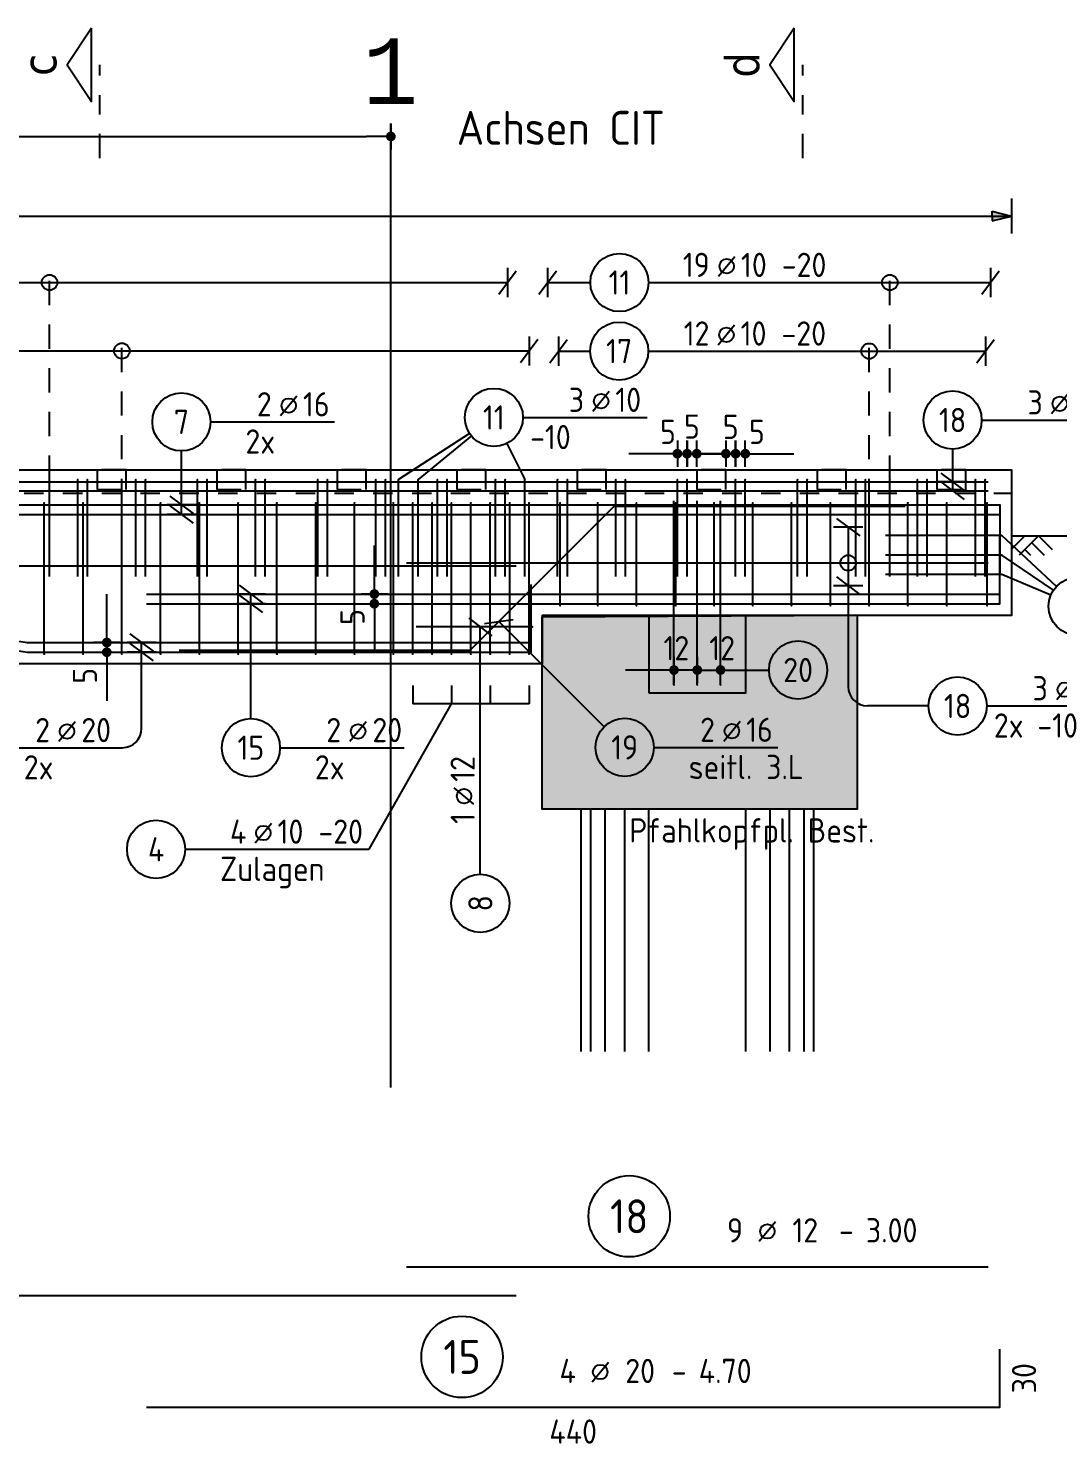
# Model space of a CAD drawing. Extents: x -17 to 300, y 24 to 138.
# Drawn here: x 253.47 to 258.77, y 37.21 to 44.51 of the extents above; entities that cross this region are included whole.
import ezdxf
from ezdxf.enums import TextEntityAlignment as Align

# ---------------------------------------------------------------- set-up
doc = ezdxf.new("R2010")
doc.units = 0
doc.header["$LTSCALE"] = 0.5
doc.header["$MEASUREMENT"] = 0
doc.header["$PDMODE"] = 2
for name, pattern in [('AUSGEZOGEN', [1000.01, 1000, 0.01]), ('DASHDOTSMALL', [1.05, 0.5, -0.25, 0.05, -0.25]), ('DOT', [0.175, 0.05, -0.125]), ('HIDDEN', [0.375, 0.25, -0.125]), ('STRICHPUNKT2', [0.55, 0.25, -0.125, 0.05, -0.125]), ('VERDECKT', [0.375, 0.25, -0.125])]:
    doc.linetypes.add(name, pattern=pattern)
doc.layers.get('Defpoints').update_dxf_attribs({"linetype": 'CONTINUOUS'})
for name, color, linetype in [('ACHSEN', 7, 'CONTINUOUS'), ('BET-SCHN', 6, 'CONTINUOUS'), ('BETON', 7, 'CONTINUOUS'), ('MASSE', 7, 'CONTINUOUS'), ('RND', 7, 'CONTINUOUS'), ('SCHNITTE', 7, 'CONTINUOUS'), ('SCHRAFF', 7, 'CONTINUOUS'), ('TEXT', 7, 'CONTINUOUS')]:
    doc.layers.add(name, color=color, linetype=linetype)
doc.styles.add('HELV', font='tahoma.ttf')
doc.styles.add('mono', font='monos.ttf')
doc.styles.add('TXT', font='isocp.shx')
doc.dimstyles.new('DOT_I', dxfattribs={"dimscale": 0.5, "dimtxt": 0.25, "dimasz": 0.25, "dimexe": 0.1, "dimexo": 0.3, "dimgap": 0.1, "dimtad": 1, "dimdec": 3, "dimzin": 3, "dimtxsty": 'TXT', "dimblk": 'DOT', "dimblk1": 'DOT', "dimblk2": 'DOT', "dimsah": 1, "dimcen": 0.1, "dimse1": 1, "dimse2": 1, "dimazin": 0, "dimtfac": 1, "dimtdec": 4, "dimtix": 1, "dimtmove": 2, "dimatfit": 3, "dimldrblk": 'DOT', "dimfxl": 0, "dimtvp": 1, "dimtolj": 1, "dimtzin": 0, "dimarcsym": 0})

# ---------------------------------------------------------------- blocks, each defined once
blk = doc.blocks.new('RND_AUSZ')
at = {"layer": 'RND', "color": 7, "linetype": 'Continuous'}
blk.add_line((1.341, 0.262), (1.509, 0.466), dxfattribs=at)
at = {"layer": 'RND', "color": 1, "linetype": 'Continuous'}
blk.add_circle((0, 0.52), 0.42, dxfattribs=at)
at = {"layer": 'RND', "color": 7, "linetype": 'Continuous'}
blk.add_circle((1.425, 0.364), 0.075, dxfattribs=at)
at = {"layer": 'RND', "color": 7, "linetype": 'Continuous', "style": 'TXT'}
blk.add_text('-', height=0.25, dxfattribs=at).set_placement((2.163, 0.25))
at = {"layer": 'RND', "color": 1, "linetype": 'Continuous', "style": 'TXT'}
blk.add_attdef('POS', text='', height=0.35, dxfattribs=at).set_placement((0, 0.52), align=Align.MIDDLE)
at = {"layer": 'RND', "color": 7, "linetype": 'Continuous', "style": 'TXT'}
for tag, p in [('WIEOFT', (-0.536, 0.25)), ('STK', (1.174, 0.25))]:
    blk.add_attdef(tag, text='', height=0.25, dxfattribs=at).set_placement(p, align=Align.RIGHT)
for tag, p in [('DS', (1.683, 0.25)), ('LANG', (2.441, 0.25)), ('TEXT', (3.669, 0.25))]:
    blk.add_attdef(tag, p, '', height=0.25, dxfattribs=at)
blk = doc.blocks.new('SCHN-2')
at = {"layer": 'SCHNITTE', "color": 6, "linetype": 'Continuous'}
blk.add_lwpolyline([(0.378, 0.088), (0, 0.34), (-0.378, 0.088)], close=True, dxfattribs=at)
at = {"layer": 'SCHNITTE', "color": 1, "linetype": 'DASHDOTSMALL', "style": 'HELV'}
blk.add_attdef('SCHN-2', text='', height=0.35, dxfattribs=at).set_placement((0, 0.45), align=Align.CENTER)
blk = doc.blocks.new('DOT')
at = {"layer": 'MASSE', "color": 7, "linetype": 'Continuous'}
for p, q in [((0, 0), (-1, 0)), ((0, 0.54), (0, -0.54))]:
    blk.add_line(p, q, dxfattribs=at)
at = {"layer": 'MASSE', "color": 7, "linetype": 'Continuous', "const_width": 0.2}
blk.add_lwpolyline([(-0.1, 0, 1), (0.1, 0, 1)], format="xyb", close=True, dxfattribs=at)
blk = doc.blocks.new('*D372')
at = {"layer": 'Defpoints', "color": 0, "linetype": 'AUSGEZOGEN', "transparency": 16777216}
for p in [(248.4607, 43.95), (255.3357, 43.95), (255.3357, 43.95)]:
    blk.add_point(p, dxfattribs=at)
at = {"layer": 'MASSE', "color": 0, "linetype": 'AUSGEZOGEN', "lineweight": -2, "transparency": 16777216}
blk.add_line((248.5857, 43.95), (255.2107, 43.95), dxfattribs=at)
at = {"layer": 'MASSE', "color": 0, "linetype": 'AUSGEZOGEN', "lineweight": -2, "transparency": 16777216, "xscale": 0.125, "yscale": 0.125, "zscale": 0.125, "rotation": 180}
blk.add_blockref('DOT', (248.4607, 43.95), dxfattribs=at)
at = {"layer": 'MASSE', "color": 0, "linetype": 'AUSGEZOGEN', "lineweight": -2, "transparency": 16777216, "xscale": 0.125, "yscale": 0.125, "zscale": 0.125}
blk.add_blockref('DOT', (255.3357, 43.95), dxfattribs=at)
at = {"layer": 'MASSE', "color": 0, "linetype": 'AUSGEZOGEN', "transparency": 16777216, "insert": (251.8982, 44.0719), "char_height": 0.125, "attachment_point": 5, "style": 'TXT'}
blk.add_mtext('\\A1;687,5', dxfattribs=at)
blk = doc.blocks.new('Pfeillinie')
at = {"layer": 'TEXT', "linetype": 'Continuous'}
blk.add_hatch(color=7, dxfattribs=at).paths.add_polyline_path([(0, 0), (-0.8, 0.2), (-0.8, 0), (-0.8, -0.2)])
at = {"layer": 'TEXT', "color": 7, "linetype": 'Continuous'}
for p, q in [((-0.8, 0), (-0.8, 0.2)), ((-0.8, 0.2), (0, 0)), ((-0.8, 0), (-0.8, -0.2)), ((-0.8, -0.2), (0, 0))]:
    blk.add_line(p, q, dxfattribs=at)
blk = doc.blocks.new('lei_gre')
at = {"layer": 'RND', "color": 7, "linetype": 'Continuous'}
for p, q in [((0, 0.15), (0, -0.15)), ((-0.09, -0.12), (0.09, 0.12))]:
    blk.add_line(p, q, dxfattribs=at)
blk = doc.blocks.new('RND_LEI')
at = {"layer": 'RND', "color": 7, "linetype": 'Continuous'}
blk.add_line((1.022, 0.066), (1.19, 0.27), dxfattribs=at)
for centre, radius in [((0, 0), 0.3), ((1.106, 0.168), 0.075)]:
    blk.add_circle(centre, radius, dxfattribs=at)
at = {"layer": 'RND', "color": 7, "linetype": 'Continuous', "style": 'TXT'}
blk.add_attdef('ANZ', text='', height=0.25, dxfattribs=at).set_placement((0.931, 0.057), align=Align.RIGHT)
for tag, p in [('DUM', (1.253, 0.057)), ('ABSTD', (1.674, 0.057)), ('POSTXT', (0.374, -0.327))]:
    blk.add_attdef(tag, p, '', height=0.25, dxfattribs=at)
blk.add_attdef('POSL', text='', height=0.25, dxfattribs=at).set_placement((0, 0), align=Align.MIDDLE)
blk = doc.blocks.new('*D385')
at = {"layer": 'Defpoints', "color": 0, "linetype": 'AUSGEZOGEN', "transparency": 16777216}
for p in [(253.8707, 41.34), (253.8707, 41.29), (253.8707, 41.29)]:
    blk.add_point(p, dxfattribs=at)
at = {"layer": 'MASSE', "color": 0, "linetype": 'AUSGEZOGEN', "lineweight": -2, "transparency": 16777216}
for p, q in [((253.8707, 41.465), (253.8707, 41.59)), ((253.8707, 41.34), (253.8707, 41.29)), ((253.8707, 41.165), (253.8707, 41.04))]:
    blk.add_line(p, q, dxfattribs=at)
at = {"layer": 'MASSE', "color": 0, "linetype": 'AUSGEZOGEN', "lineweight": -2, "transparency": 16777216, "xscale": 0.125, "yscale": 0.125, "zscale": 0.125}
for p, rotation in [((253.8707, 41.34), 270), ((253.8707, 41.29), 90)]:
    blk.add_blockref('DOT', p, dxfattribs=dict(at, rotation=rotation))
at = {"layer": 'MASSE', "color": 0, "linetype": 'AUSGEZOGEN', "transparency": 16777216, "insert": (253.7582, 41.1682), "char_height": 0.125, "attachment_point": 5, "rotation": 90, "style": 'TXT'}
blk.add_mtext('\\A1;5', dxfattribs=at)
blk = doc.blocks.new('*D383')
at = {"layer": 'Defpoints', "color": 0, "linetype": 'AUSGEZOGEN', "transparency": 16777216}
for p in [(255.2504, 41.59), (255.2504, 41.59), (255.2504, 41.54)]:
    blk.add_point(p, dxfattribs=at)
at = {"layer": 'MASSE', "color": 0, "linetype": 'AUSGEZOGEN', "lineweight": -2, "transparency": 16777216}
for p, q in [((255.2504, 41.715), (255.2504, 41.84)), ((255.2504, 41.54), (255.2504, 41.59)), ((255.2504, 41.415), (255.2504, 41.29))]:
    blk.add_line(p, q, dxfattribs=at)
at = {"layer": 'MASSE', "color": 0, "linetype": 'AUSGEZOGEN', "lineweight": -2, "transparency": 16777216, "xscale": 0.125, "yscale": 0.125, "zscale": 0.125}
for p, rotation in [((255.2504, 41.59), 270), ((255.2504, 41.54), 90)]:
    blk.add_blockref('DOT', p, dxfattribs=dict(at, rotation=rotation))
at = {"layer": 'MASSE', "color": 0, "linetype": 'AUSGEZOGEN', "transparency": 16777216, "insert": (255.1379, 41.4716), "char_height": 0.125, "attachment_point": 5, "rotation": 90, "style": 'TXT'}
blk.add_mtext('\\A1;5', dxfattribs=at)
blk = doc.blocks.new('*D395')
at = {"layer": 'Defpoints', "color": 0, "linetype": 'AUSGEZOGEN', "transparency": 16777216}
for p in [(256.7957, 41.1981), (256.7957, 41.1981), (256.9157, 41.1981)]:
    blk.add_point(p, dxfattribs=at)
at = {"layer": 'MASSE', "color": 0, "linetype": 'AUSGEZOGEN', "lineweight": -2, "transparency": 16777216}
for p, q in [((256.6707, 41.1981), (256.5457, 41.1981)), ((256.9157, 41.1981), (256.7957, 41.1981)), ((257.0407, 41.1981), (257.1657, 41.1981))]:
    blk.add_line(p, q, dxfattribs=at)
at = {"layer": 'MASSE', "color": 0, "linetype": 'AUSGEZOGEN', "lineweight": -2, "transparency": 16777216, "xscale": 0.125, "yscale": 0.125, "zscale": 0.125}
blk.add_blockref('DOT', (256.7957, 41.1981), dxfattribs=at)
at = {"layer": 'MASSE', "color": 0, "linetype": 'AUSGEZOGEN', "lineweight": -2, "transparency": 16777216, "xscale": 0.125, "yscale": 0.125, "zscale": 0.125, "rotation": 180}
blk.add_blockref('DOT', (256.9157, 41.1981), dxfattribs=at)
at = {"layer": 'MASSE', "color": 0, "linetype": 'AUSGEZOGEN', "transparency": 16777216, "insert": (256.8079, 41.3106), "char_height": 0.125, "attachment_point": 5, "style": 'TXT'}
blk.add_mtext('\\A1;12', dxfattribs=at)
blk = doc.blocks.new('*D386')
at = {"layer": 'Defpoints', "color": 0, "linetype": 'AUSGEZOGEN', "transparency": 16777216}
for p in [(256.9157, 41.1981), (257.0357, 41.1981), (257.0357, 41.1981)]:
    blk.add_point(p, dxfattribs=at)
at = {"layer": 'MASSE', "color": 0, "linetype": 'AUSGEZOGEN', "lineweight": -2, "transparency": 16777216}
for p, q in [((256.7907, 41.1981), (256.6657, 41.1981)), ((256.9157, 41.1981), (257.0357, 41.1981)), ((257.1607, 41.1981), (257.2857, 41.1981))]:
    blk.add_line(p, q, dxfattribs=at)
at = {"layer": 'MASSE', "color": 0, "linetype": 'AUSGEZOGEN', "lineweight": -2, "transparency": 16777216, "xscale": 0.125, "yscale": 0.125, "zscale": 0.125}
blk.add_blockref('DOT', (256.9157, 41.1981), dxfattribs=at)
at = {"layer": 'MASSE', "color": 0, "linetype": 'AUSGEZOGEN', "lineweight": -2, "transparency": 16777216, "xscale": 0.125, "yscale": 0.125, "zscale": 0.125, "rotation": 180}
blk.add_blockref('DOT', (257.0357, 41.1981), dxfattribs=at)
at = {"layer": 'MASSE', "color": 0, "linetype": 'AUSGEZOGEN', "transparency": 16777216, "insert": (257.044, 41.3106), "char_height": 0.125, "attachment_point": 5, "style": 'TXT'}
blk.add_mtext('\\A1;12', dxfattribs=at)
blk = doc.blocks.new('RND_HIN')
at = {"layer": 'RND', "color": 7, "linetype": 'Continuous'}
blk.add_circle((0, 0), 0.3, dxfattribs=at)
at = {"layer": 'RND', "color": 7, "linetype": 'Continuous', "style": 'TXT'}
blk.add_attdef('POSI', text='', height=0.25, dxfattribs=at).set_placement((0, 0), align=Align.MIDDLE)
blk = doc.blocks.new('*D402')
at = {"layer": 'Defpoints', "color": 0, "linetype": 'AUSGEZOGEN', "transparency": 16777216}
for p in [(256.8132, 42.3137), (256.8132, 42.3137), (256.8632, 42.3137)]:
    blk.add_point(p, dxfattribs=at)
at = {"layer": 'MASSE', "color": 0, "linetype": 'AUSGEZOGEN', "lineweight": -2, "transparency": 16777216}
for p, q in [((256.6882, 42.3137), (256.5632, 42.3137)), ((256.8632, 42.3137), (256.8132, 42.3137)), ((256.9882, 42.3137), (257.1132, 42.3137))]:
    blk.add_line(p, q, dxfattribs=at)
at = {"layer": 'MASSE', "color": 0, "linetype": 'AUSGEZOGEN', "lineweight": -2, "transparency": 16777216, "xscale": 0.125, "yscale": 0.125, "zscale": 0.125}
blk.add_blockref('DOT', (256.8132, 42.3137), dxfattribs=at)
at = {"layer": 'MASSE', "color": 0, "linetype": 'AUSGEZOGEN', "lineweight": -2, "transparency": 16777216, "xscale": 0.125, "yscale": 0.125, "zscale": 0.125, "rotation": 180}
blk.add_blockref('DOT', (256.8632, 42.3137), dxfattribs=at)
at = {"layer": 'MASSE', "color": 0, "linetype": 'AUSGEZOGEN', "transparency": 16777216, "insert": (256.7644, 42.4262), "char_height": 0.125, "attachment_point": 5, "style": 'TXT'}
blk.add_mtext('\\A1;5', dxfattribs=at)
blk = doc.blocks.new('*D403')
at = {"layer": 'Defpoints', "color": 0, "linetype": 'AUSGEZOGEN', "transparency": 16777216}
for p in [(256.8632, 42.3137), (256.9132, 42.3137), (256.9132, 42.3137)]:
    blk.add_point(p, dxfattribs=at)
at = {"layer": 'MASSE', "color": 0, "linetype": 'AUSGEZOGEN', "lineweight": -2, "transparency": 16777216}
for p, q in [((256.7382, 42.3137), (256.6132, 42.3137)), ((256.8632, 42.3137), (256.9132, 42.3137)), ((257.0382, 42.3137), (257.1632, 42.3137))]:
    blk.add_line(p, q, dxfattribs=at)
at = {"layer": 'MASSE', "color": 0, "linetype": 'AUSGEZOGEN', "lineweight": -2, "transparency": 16777216, "xscale": 0.125, "yscale": 0.125, "zscale": 0.125}
blk.add_blockref('DOT', (256.8632, 42.3137), dxfattribs=at)
at = {"layer": 'MASSE', "color": 0, "linetype": 'AUSGEZOGEN', "lineweight": -2, "transparency": 16777216, "xscale": 0.125, "yscale": 0.125, "zscale": 0.125, "rotation": 180}
blk.add_blockref('DOT', (256.9132, 42.3137), dxfattribs=at)
at = {"layer": 'MASSE', "color": 0, "linetype": 'AUSGEZOGEN', "transparency": 16777216, "insert": (256.8882, 42.4534), "char_height": 0.125, "attachment_point": 5, "style": 'TXT'}
blk.add_mtext('\\A1;5', dxfattribs=at)
blk = doc.blocks.new('*D404')
at = {"layer": 'Defpoints', "color": 0, "linetype": 'AUSGEZOGEN', "transparency": 16777216}
for p in [(257.0632, 42.3137), (257.1132, 42.3137), (257.1132, 42.3137)]:
    blk.add_point(p, dxfattribs=at)
at = {"layer": 'MASSE', "color": 0, "linetype": 'AUSGEZOGEN', "lineweight": -2, "transparency": 16777216}
for p, q in [((256.9382, 42.3137), (256.8132, 42.3137)), ((257.0632, 42.3137), (257.1132, 42.3137)), ((257.2382, 42.3137), (257.3632, 42.3137))]:
    blk.add_line(p, q, dxfattribs=at)
at = {"layer": 'MASSE', "color": 0, "linetype": 'AUSGEZOGEN', "lineweight": -2, "transparency": 16777216, "xscale": 0.125, "yscale": 0.125, "zscale": 0.125}
blk.add_blockref('DOT', (257.0632, 42.3137), dxfattribs=at)
at = {"layer": 'MASSE', "color": 0, "linetype": 'AUSGEZOGEN', "lineweight": -2, "transparency": 16777216, "xscale": 0.125, "yscale": 0.125, "zscale": 0.125, "rotation": 180}
blk.add_blockref('DOT', (257.1132, 42.3137), dxfattribs=at)
at = {"layer": 'MASSE', "color": 0, "linetype": 'AUSGEZOGEN', "transparency": 16777216, "insert": (257.0882, 42.4522), "char_height": 0.125, "attachment_point": 5, "style": 'TXT'}
blk.add_mtext('\\A1;5', dxfattribs=at)
blk = doc.blocks.new('*D405')
at = {"layer": 'Defpoints', "color": 0, "linetype": 'AUSGEZOGEN', "transparency": 16777216}
for p in [(257.1132, 42.3137), (257.1632, 42.3137), (257.1632, 42.3137)]:
    blk.add_point(p, dxfattribs=at)
at = {"layer": 'MASSE', "color": 0, "linetype": 'AUSGEZOGEN', "lineweight": -2, "transparency": 16777216}
for p, q in [((256.9882, 42.3137), (256.8632, 42.3137)), ((257.1132, 42.3137), (257.1632, 42.3137)), ((257.2882, 42.3137), (257.4132, 42.3137))]:
    blk.add_line(p, q, dxfattribs=at)
at = {"layer": 'MASSE', "color": 0, "linetype": 'AUSGEZOGEN', "lineweight": -2, "transparency": 16777216, "xscale": 0.125, "yscale": 0.125, "zscale": 0.125}
blk.add_blockref('DOT', (257.1132, 42.3137), dxfattribs=at)
at = {"layer": 'MASSE', "color": 0, "linetype": 'AUSGEZOGEN', "lineweight": -2, "transparency": 16777216, "xscale": 0.125, "yscale": 0.125, "zscale": 0.125, "rotation": 180}
blk.add_blockref('DOT', (257.1632, 42.3137), dxfattribs=at)
at = {"layer": 'MASSE', "color": 0, "linetype": 'AUSGEZOGEN', "transparency": 16777216, "insert": (257.2231, 42.4262), "char_height": 0.125, "attachment_point": 5, "style": 'TXT'}
blk.add_mtext('\\A1;5', dxfattribs=at)

msp = doc.modelspace()

# ---------------------------------------------------------------- hatches: boundary and pattern name
at = {"layer": 'TEXT', "linetype": 'AUSGEZOGEN'}
msp.add_hatch(color=11, dxfattribs=at).paths.add_polyline_path([(257.7407, 41.4808), (257.7407, 40.48), (256.1157, 40.48), (256.1157, 41.4724)])

# ---------------------------------------------------------------- linework, layer by layer
at = {"layer": 'ACHSEN', "color": 140, "linetype": 'AUSGEZOGEN'}
msp.add_line((255.3357, 39.0454), (255.3357, 44.0174), dxfattribs=at)
at = {"layer": 'BET-SCHN', "color": 8}
msp.add_lwpolyline([(257.7407, 41.4808), (257.7407, 40.48), (256.1157, 40.48), (256.1157, 41.4724)], close=True, dxfattribs=at)
at = {"layer": 'BETON', "color": 9, "linetype": 'DOT'}
msp.add_line((248.6448, 42.11), (258.5348, 42.11), dxfattribs=at)
at = {"layer": 'BETON', "color": 9, "linetype": 'AUSGEZOGEN'}
for p, q in [((256.3148, 40.48), (256.3148, 39.23)), ((256.3648, 40.48), (256.3648, 39.23)), ((256.4398, 40.48), (256.4398, 39.23)), ((256.5398, 40.48), (256.5398, 39.23)), ((256.6648, 40.48), (256.6648, 39.23)), ((257.1648, 40.48), (257.1648, 39.23)), ((257.2898, 40.48), (257.2898, 39.23)), ((257.3898, 40.48), (257.3898, 39.23)), ((257.4648, 40.48), (257.4648, 39.23)), ((257.5148, 40.48), (257.5148, 39.23))]:
    msp.add_line(p, q, dxfattribs=at)
at = {"layer": 'BETON', "color": 6, "linetype": 'AUSGEZOGEN'}
for points in [[(248.6457, 42.23), (258.5357, 42.23), (258.5357, 41.48), (256.1157, 41.48), (256.1157, 41.23), (248.6457, 41.23)], [(256.6657, 41.08), (257.1657, 41.08), (257.1657, 41.48), (256.6657, 41.48)]]:
    msp.add_lwpolyline(points, close=True, dxfattribs=at)
at = {"layer": 'BETON', "color": 9, "linetype": 'HIDDEN'}
for points in [[(253.8207, 42.13), (253.9707, 42.13), (253.9707, 42.23), (253.8207, 42.23)], [(254.4382, 42.13), (254.5882, 42.13), (254.5882, 42.23), (254.4382, 42.23)], [(255.0582, 42.13), (255.2082, 42.13), (255.2082, 42.23), (255.0582, 42.23)], [(255.6757, 42.13), (255.8257, 42.13), (255.8257, 42.23), (255.6757, 42.23)], [(256.2957, 42.13), (256.4457, 42.13), (256.4457, 42.23), (256.2957, 42.23)], [(256.9132, 42.13), (257.0632, 42.13), (257.0632, 42.23), (256.9132, 42.23)], [(257.5332, 42.13), (257.6832, 42.13), (257.6832, 42.23), (257.5332, 42.23)], [(258.1507, 42.13), (258.3007, 42.13), (258.3007, 42.23), (258.1507, 42.23)]]:
    msp.add_lwpolyline(points, close=True, dxfattribs=at)
at = {"layer": 'MASSE', "color": 7, "linetype": 'AUSGEZOGEN'}
msp.add_line((258.5357, 41.89), (259.807, 41.89), dxfattribs=at)
at = {"layer": 'RND', "color": 102, "linetype": 'VERDECKT'}
for p, q in [((253.5755, 42.18), (253.5755, 43.2467)), ((257.909, 42.18), (257.909, 43.2467)), ((253.9484, 42.06), (253.9484, 42.8939)), ((257.8022, 42.06), (257.8022, 42.8928))]:
    msp.add_line(p, q, dxfattribs=at)
at = {"layer": 'RND', "color": 7, "linetype": 'AUSGEZOGEN'}
for p, q in [((250.9996, 43.1967), (255.9374, 43.1967)), ((256.144, 43.1967), (256.3646, 43.1967)), ((256.6646, 43.1967), (258.4275, 43.1967)), ((251.7548, 42.8439), (256.0484, 42.8439)), ((256.2004, 42.8428), (256.363, 42.8428)), ((256.663, 42.8428), (258.4022, 42.8428)), ((256.0167, 42.5007), (256.6567, 42.5007)), ((258.3822, 42.4875), (259.0257, 42.4875)), ((254.4058, 42.4778), (255.0458, 42.4778)), ((255.4484, 41.1187), (255.4484, 41.024)), ((255.6484, 41.1187), (255.6484, 41.024)), ((255.8484, 41.1187), (255.8484, 41.024)), ((256.0484, 41.1187), (256.0484, 41.024)), ((255.2233, 40.2736), (255.6484, 41.024)), ((256.0484, 41.024), (255.4484, 41.024)), ((258.4081, 41.0129), (259.0332, 41.0129)), ((253.2626, 40.7974), (253.9026, 40.7974)), ((254.7638, 40.7974), (255.4038, 40.7974)), ((255.797, 40.145), (255.797, 40.785)), ((256.6914, 40.799), (257.3314, 40.799)), ((254.275, 40.2736), (255.2233, 40.2736))]:
    msp.add_line(p, q, dxfattribs=at)
at = {"layer": 'RND', "color": 102, "linetype": 'AUSGEZOGEN'}
for p, q in [((255.7411, 42.4187), (255.3757, 42.18)), ((255.7507, 42.4056), (255.4757, 42.18)), ((255.9334, 42.3663), (256.0257, 42.18)), ((254.2558, 42), (254.2558, 42.3278)), ((258.2322, 42.3375), (258.2322, 42.1229)), ((257.6939, 41.935), (257.6939, 41.633)), ((258.7679, 41.6289), (258.4857, 41.8912)), ((258.7534, 41.6106), (258.4857, 41.7912)), ((258.7394, 41.5848), (258.4857, 41.6912)), ((257.6939, 41.633), (257.6939, 41.1129)), ((254.6138, 40.9474), (254.6138, 41.59)), ((255.797, 40.785), (255.797, 41.42)), ((256.4353, 40.9051), (255.8923, 41.4481)), ((254.0503, 40.8974), (254.0503, 41.34)), ((258.1081, 41.0129), (257.7939, 41.0129)), ((253.9026, 40.7974), (253.9503, 40.7974))]:
    msp.add_line(p, q, dxfattribs=at)
at = {"layer": 'RND', "color": 1, "linetype": 'AUSGEZOGEN'}
for points in [[(248.7324, 42.1682), (255.9824, 42.1682)], [(248.7324, 42.1229), (255.9824, 42.1229)], [(253.5755, 41.68), (253.5755, 42.18)], [(253.7207, 41.68), (253.7207, 42.18)], [(253.7707, 41.68), (253.7707, 42.18)], [(254.0207, 41.68), (254.0207, 42.18)], [(254.0707, 41.68), (254.0707, 42.18)], [(254.3382, 41.68), (254.3382, 42.18)], [(254.3882, 41.68), (254.3882, 42.18)], [(254.6382, 41.68), (254.6382, 42.18)], [(254.6882, 41.68), (254.6882, 42.18)], [(254.9582, 41.68), (254.9582, 42.18)], [(255.0082, 41.68), (255.0082, 42.18)], [(255.2582, 41.68), (255.2582, 42.18)], [(255.3082, 41.68), (255.3082, 42.18)], [(255.3757, 41.68), (255.3757, 42.18)], [(255.4166, 42.1682), (258.4166, 42.1682)], [(255.4166, 42.1229), (258.4166, 42.1229)], [(255.4757, 41.68), (255.4757, 42.18)], [(255.5757, 41.68), (255.5757, 42.18)], [(255.6257, 41.68), (255.6257, 42.18)], [(255.8757, 41.68), (255.8757, 42.18)], [(255.9257, 41.68), (255.9257, 42.18)], [(256.0257, 41.68), (256.0257, 42.18)], [(256.1957, 41.68), (256.1957, 42.18)], [(256.2457, 41.68), (256.2457, 42.18)], [(256.4957, 41.68), (256.4957, 42.18)], [(256.5457, 41.68), (256.5457, 42.18)], [(256.8132, 41.68), (256.8132, 42.18)], [(256.8632, 41.68), (256.8632, 42.18)], [(257.1132, 41.68), (257.1132, 42.18)], [(257.1632, 41.68), (257.1632, 42.18)], [(257.4332, 41.68), (257.4332, 42.18)], [(257.4832, 41.68), (257.4832, 42.18)], [(257.7332, 41.68), (257.7332, 42.18)], [(257.7832, 41.68), (257.7832, 42.18)], [(257.909, 41.68), (257.909, 42.18)], [(258.0507, 41.68), (258.0507, 42.18)], [(258.1007, 41.68), (258.1007, 42.18)], [(258.3507, 41.68), (258.3507, 42.18)], [(258.4007, 41.68), (258.4007, 42.18)], [(248.7057, 41.75), (248.7057, 42.05), (254.1057, 42.05)], [(253.0757, 42.05), (258.4757, 42.05), (258.4757, 41.75)], [(253.5484, 41.28), (253.5484, 42.06)], [(253.7484, 41.28), (253.7484, 42.06)], [(253.9484, 41.28), (253.9484, 42.06)], [(254.1484, 41.28), (254.1484, 42.06)], [(254.3484, 41.28), (254.3484, 42.06)], [(254.5484, 41.28), (254.5484, 42.06)], [(254.7484, 41.28), (254.7484, 42.06)], [(254.9484, 41.28), (254.9484, 42.06)], [(255.1484, 41.28), (255.1484, 42.06)], [(255.3484, 41.28), (255.3484, 42.06)], [(255.4484, 41.28), (255.4484, 42.06)], [(255.5484, 41.28), (255.5484, 42.06)], [(255.6484, 41.28), (255.6484, 42.06)], [(255.7484, 41.28), (255.7484, 42.06)], [(255.8484, 41.28), (255.8484, 42.06)], [(255.9484, 41.28), (255.9484, 42.06)], [(256.0484, 41.28), (256.0484, 42.06)], [(256.2083, 41.53), (256.2083, 42.06)], [(256.4022, 41.53), (256.4022, 42.06)], [(256.6022, 41.53), (256.6022, 42.06)], [(256.7957, 41.1214), (256.7957, 42.0714)], [(256.8048, 41.53), (256.8048, 42.06)], [(256.9157, 41.1214), (256.9157, 42.0714)], [(257.0022, 41.53), (257.0022, 42.06)], [(257.0357, 41.1214), (257.0357, 42.0714)], [(257.2022, 41.53), (257.2022, 42.06)], [(257.4022, 41.53), (257.4022, 42.06)], [(257.6022, 41.53), (257.6022, 42.06)], [(257.8022, 41.53), (257.8022, 42.06)], [(258.0022, 41.53), (258.0022, 42.06)], [(258.2022, 41.53), (258.2022, 42.06)], [(258.4102, 41.53), (258.4102, 42.06)], [(248.7057, 41.7), (248.7057, 42), (254.1057, 42)], [(253.0757, 42), (258.4757, 42), (258.4757, 41.7)], [(254.2445, 41.3002), (255.7445, 41.3002), (256.487, 42.0427), (257.987, 42.0427)], [(254.0757, 41.59), (258.4757, 41.59), (258.4757, 41.89)], [(254.0757, 41.54), (258.4757, 41.54), (258.4757, 41.84)], [(258.4857, 41.8912), (257.8857, 41.8912)], [(258.4857, 41.7912), (257.8857, 41.7912)], [(248.7324, 41.735), (255.9824, 41.735)], [(255.4166, 41.7506), (258.4166, 41.7506)], [(258.4857, 41.6912), (257.8857, 41.6912)], [(251.8628, 41.38), (253.2128, 41.38), (253.4596, 41.34), (256.0596, 41.34), (256.0596, 41.64)], [(251.8628, 41.33), (253.2128, 41.33), (253.4596, 41.29), (256.0596, 41.29), (256.0596, 41.59)], [(256.0657, 41.42), (255.4657, 41.42)], [(255.4166, 38.1208), (258.4166, 38.1208)], [(248.7324, 37.9717), (255.9824, 37.9717)], [(254.0757, 37.3955), (258.4757, 37.3955), (258.4757, 37.6955)]]:
    msp.add_lwpolyline(points, dxfattribs=at)
at = {"layer": 'RND', "color": 7, "linetype": 'AUSGEZOGEN', "const_width": 0.005}
for points in [[(253.573, 42.18, 1), (253.578, 42.18, 1)], [(253.7232, 42.18, -1), (253.7182, 42.18, -1)], [(253.7732, 42.18, -1), (253.7682, 42.18, -1)], [(254.0182, 42.18, 1), (254.0232, 42.18, 1)], [(254.0682, 42.18, 1), (254.0732, 42.18, 1)], [(254.3407, 42.18, -1), (254.3357, 42.18, -1)], [(254.3907, 42.18, -1), (254.3857, 42.18, -1)], [(254.6357, 42.18, 1), (254.6407, 42.18, 1)], [(254.6857, 42.18, 1), (254.6907, 42.18, 1)], [(254.9607, 42.18, -1), (254.9557, 42.18, -1)], [(255.0107, 42.18, -1), (255.0057, 42.18, -1)], [(255.2557, 42.18, 1), (255.2607, 42.18, 1)], [(255.3057, 42.18, 1), (255.3107, 42.18, 1)], [(255.3782, 42.18, -1), (255.3732, 42.18, -1)], [(255.4782, 42.18, -1), (255.4732, 42.18, -1)], [(255.5782, 42.18, -1), (255.5732, 42.18, -1)], [(255.6282, 42.18, -1), (255.6232, 42.18, -1)], [(255.8732, 42.18, 1), (255.8782, 42.18, 1)], [(255.9232, 42.18, 1), (255.9282, 42.18, 1)], [(256.0232, 42.18, 1), (256.0282, 42.18, 1)], [(256.1982, 42.18, -1), (256.1932, 42.18, -1)], [(256.2482, 42.18, -1), (256.2432, 42.18, -1)], [(256.4932, 42.18, 1), (256.4982, 42.18, 1)], [(256.5432, 42.18, 1), (256.5482, 42.18, 1)], [(256.8157, 42.18, -1), (256.8107, 42.18, -1)], [(256.8657, 42.18, -1), (256.8607, 42.18, -1)], [(257.1107, 42.18, 1), (257.1157, 42.18, 1)], [(257.1607, 42.18, 1), (257.1657, 42.18, 1)], [(257.4357, 42.18, -1), (257.4307, 42.18, -1)], [(257.4857, 42.18, -1), (257.4807, 42.18, -1)], [(257.7307, 42.18, 1), (257.7357, 42.18, 1)], [(257.7807, 42.18, 1), (257.7857, 42.18, 1)], [(257.9065, 42.18, 1), (257.9115, 42.18, 1)], [(258.0532, 42.18, -1), (258.0482, 42.18, -1)], [(258.1032, 42.18, -1), (258.0982, 42.18, -1)], [(258.3482, 42.18, 1), (258.3532, 42.18, 1)], [(258.3982, 42.18, 1), (258.4032, 42.18, 1)], [(253.5459, 42.06, 1), (253.5509, 42.06, 1)], [(253.7459, 42.06, 1), (253.7509, 42.06, 1)], [(253.9459, 42.06, 1), (253.9509, 42.06, 1)], [(254.1459, 42.06, 1), (254.1509, 42.06, 1)], [(254.3459, 42.06, 1), (254.3509, 42.06, 1)], [(254.5459, 42.06, 1), (254.5509, 42.06, 1)], [(254.7459, 42.06, 1), (254.7509, 42.06, 1)], [(254.9459, 42.06, 1), (254.9509, 42.06, 1)], [(255.1459, 42.06, 1), (255.1509, 42.06, 1)], [(255.3459, 42.06, 1), (255.3509, 42.06, 1)], [(255.4459, 42.06, 1), (255.4509, 42.06, 1)], [(255.5459, 42.06, 1), (255.5509, 42.06, 1)], [(255.6459, 42.06, 1), (255.6509, 42.06, 1)], [(255.7459, 42.06, 1), (255.7509, 42.06, 1)], [(255.8459, 42.06, 1), (255.8509, 42.06, 1)], [(255.9459, 42.06, 1), (255.9509, 42.06, 1)], [(256.0459, 42.06, 1), (256.0509, 42.06, 1)], [(256.2058, 42.06, 1), (256.2108, 42.06, 1)], [(256.3997, 42.06, 1), (256.4047, 42.06, 1)], [(256.5997, 42.06, 1), (256.6047, 42.06, 1)], [(256.8023, 42.06, 1), (256.8073, 42.06, 1)], [(256.9997, 42.06, 1), (257.0047, 42.06, 1)], [(257.1997, 42.06, 1), (257.2047, 42.06, 1)], [(257.3997, 42.06, 1), (257.4047, 42.06, 1)], [(257.5997, 42.06, 1), (257.6047, 42.06, 1)], [(257.7997, 42.06, 1), (257.8047, 42.06, 1)], [(257.9997, 42.06, 1), (258.0047, 42.06, 1)], [(258.1997, 42.06, 1), (258.2047, 42.06, 1)], [(258.4077, 42.06, 1), (258.4127, 42.06, 1)], [(258.4882, 41.8912, -1), (258.4832, 41.8912, -1)], [(258.4882, 41.7912, -1), (258.4832, 41.7912, -1)], [(258.4882, 41.6912, -1), (258.4832, 41.6912, -1)], [(256.2058, 41.53, 1), (256.2108, 41.53, 1)], [(256.3997, 41.53, 1), (256.4047, 41.53, 1)], [(256.5997, 41.53, 1), (256.6047, 41.53, 1)], [(256.8023, 41.53, 1), (256.8073, 41.53, 1)], [(256.9997, 41.53, 1), (257.0047, 41.53, 1)], [(257.1997, 41.53, 1), (257.2047, 41.53, 1)], [(257.3997, 41.53, 1), (257.4047, 41.53, 1)], [(257.5997, 41.53, 1), (257.6047, 41.53, 1)], [(257.7997, 41.53, 1), (257.8047, 41.53, 1)], [(257.9997, 41.53, 1), (258.0047, 41.53, 1)], [(258.1997, 41.53, 1), (258.2047, 41.53, 1)], [(258.4077, 41.53, 1), (258.4127, 41.53, 1)], [(256.0682, 41.42, -1), (256.0632, 41.42, -1)], [(253.5459, 41.28, 1), (253.5509, 41.28, 1)], [(253.7459, 41.28, 1), (253.7509, 41.28, 1)], [(253.9459, 41.28, 1), (253.9509, 41.28, 1)], [(254.1459, 41.28, 1), (254.1509, 41.28, 1)], [(254.3459, 41.28, 1), (254.3509, 41.28, 1)], [(254.5459, 41.28, 1), (254.5509, 41.28, 1)], [(254.7459, 41.28, 1), (254.7509, 41.28, 1)], [(254.9459, 41.28, 1), (254.9509, 41.28, 1)], [(255.1459, 41.28, 1), (255.1509, 41.28, 1)], [(255.3459, 41.28, 1), (255.3509, 41.28, 1)], [(255.4459, 41.28, 1), (255.4509, 41.28, 1)], [(255.5459, 41.28, 1), (255.5509, 41.28, 1)], [(255.6459, 41.28, 1), (255.6509, 41.28, 1)], [(255.7459, 41.28, 1), (255.7509, 41.28, 1)], [(255.8459, 41.28, 1), (255.8509, 41.28, 1)], [(255.9459, 41.28, 1), (255.9509, 41.28, 1)], [(256.0459, 41.28, 1), (256.0509, 41.28, 1)], [(256.7932, 41.1214, 1), (256.7982, 41.1214, 1)], [(256.9132, 41.1214, 1), (256.9182, 41.1214, 1)], [(257.0332, 41.1214, 1), (257.0382, 41.1214, 1)]]:
    msp.add_lwpolyline(points, format="xyb", close=True, dxfattribs=at)
at = {"layer": 'RND', "color": 7, "linetype": 'AUSGEZOGEN'}
for centre in [(253.5755, 43.1967), (257.909, 43.1967), (253.9484, 42.8439), (257.8022, 42.8428), (257.6939, 41.7506)]:
    msp.add_circle(centre, 0.04, dxfattribs=at)
at = {"layer": 'RND', "color": 102, "linetype": 'AUSGEZOGEN'}
for centre, start, end in [((257.7939, 41.1129), 180, 270), ((253.9503, 40.8974), 270, 0)]:
    msp.add_arc(centre, 0.1, start, end, dxfattribs=at)
at = {"layer": 'SCHNITTE', "color": 6, "linetype": 'STRICHPUNKT2'}
for p, q in [((253.8356, 43.8388), (253.8356, 44.3188)), ((257.4599, 43.8388), (257.4599, 44.3188))]:
    msp.add_line(p, q, dxfattribs=at)
at = {"layer": 'SCHRAFF', "color": 9, "linetype": 'AUSGEZOGEN'}
for p, q in [((258.6049, 41.89), (258.5357, 41.8209)), ((258.6756, 41.89), (258.5756, 41.79)), ((258.6402, 41.8547), (258.7049, 41.79)), ((258.6756, 41.89), (258.7463, 41.8193)), ((258.6049, 41.8193), (258.6342, 41.79))]:
    msp.add_line(p, q, dxfattribs=at)
at = {"layer": 'TEXT', "color": 7, "linetype": 'AUSGEZOGEN'}
msp.add_line((258.5357, 43.6294), (258.5357, 43.4497), dxfattribs=at)
msp.add_lwpolyline([(253.2451, 43.5396), (258.5357, 43.5396)], dxfattribs=at)

# ---------------------------------------------------------------- block references
at = {"layer": 'RND', "color": 7, "linetype": 'AUSGEZOGEN', "xscale": 0.5, "yscale": 0.5, "zscale": 0.5}
for name, p, values in [('RND_LEI', (256.5146, 43.1967), {'POSL': '11', 'DUM': '10', 'ANZ': '19', 'ABSTD': '-20'}), ('RND_LEI', (256.513, 42.8428), {'POSL': '17', 'DUM': '10', 'ANZ': '12', 'ABSTD': '-20'}), ('RND_LEI', (255.8667, 42.5007), {'POSL': '11', 'DUM': '10', 'ANZ': '3', 'POSTXT': '-10'}), ('RND_LEI', (258.2322, 42.4875), {'POSL': '18', 'DUM': '12', 'ANZ': '3'}), ('RND_LEI', (254.2558, 42.4778), {'POSL': '7', 'DUM': '16', 'ANZ': '2', 'POSTXT': '  2x'}), ('RND_LEI', (258.8777, 41.5267), {'POSL': '8', 'DUM': '12', 'ANZ': '3', 'POSTXT': '  s=10'}), ('RND_HIN', (257.4357, 41.1981), {'POSI': '20'}), ('RND_LEI', (258.2581, 41.0129), {'POSL': '18', 'DUM': '12', 'ANZ': '3', 'POSTXT': '2x -10'}), ('RND_LEI', (253.1126, 40.7974), {'POSL': '14', 'DUM': '20', 'ANZ': '2', 'POSTXT': '  2x'}), ('RND_LEI', (254.6138, 40.7974), {'POSL': '15', 'DUM': '20', 'ANZ': '2', 'POSTXT': '  2x'}), ('RND_LEI', (256.5414, 40.799), {'POSL': '19', 'DUM': '16', 'ANZ': '2', 'POSTXT': '  seitl. 3.L'}), ('RND_LEI', (254.125, 40.2736), {'POSL': '4', 'DUM': '10', 'ANZ': '4', 'ABSTD': '-20', 'POSTXT': '  Zulagen'})]:
    msp.add_blockref(name, p, dxfattribs=at).add_auto_attribs(values)
for p in [(255.9374, 43.1967), (256.144, 43.1967), (258.4275, 43.1967), (256.0484, 42.8439), (256.2004, 42.8428), (258.4022, 42.8428)]:
    msp.add_blockref('lei_gre', p, dxfattribs=at)
for p, rotation in [((258.2322, 42.1682), 270), ((258.2322, 42.1229), 270), ((254.2558, 42.05), 270), ((254.2558, 42), 270), ((257.6939, 41.935), 270), ((254.6138, 41.59), 270), ((257.6939, 41.633), 270), ((254.6138, 41.54), 270), ((255.797, 41.42), 270), ((255.8923, 41.4481), 315), ((254.0503, 41.34), 270), ((254.0503, 41.29), 270)]:
    msp.add_blockref('lei_gre', p, dxfattribs=dict(at, rotation=rotation))
at = {"layer": 'RND', "color": 7, "linetype": 'AUSGEZOGEN', "xscale": 0.5, "yscale": 0.5, "zscale": 0.5, "rotation": 90}
msp.add_blockref('RND_LEI', (255.797, 39.995), dxfattribs=at).add_auto_attribs({'POSL': '8', 'DUM': '12', 'ANZ': '1'})
at = {"layer": 'RND', "color": 1, "linetype": 'AUSGEZOGEN', "xscale": 0.5, "yscale": 0.5, "zscale": 0.5}
for p, values in [((256.5647, 38.1208), {'POS': '18', 'STK': '9', 'DS': '12', 'LANG': '3.00'}), ((255.7028, 37.3955), {'POS': '15', 'STK': '4', 'DS': '20', 'LANG': '4.70'})]:
    msp.add_blockref('RND_AUSZ', p, dxfattribs=at).add_auto_attribs(values)
at = {"layer": 'SCHNITTE', "color": 6, "linetype": 'STRICHPUNKT2', "xscale": 0.5, "yscale": 0.5, "zscale": 0.5, "rotation": 90}
for p, values in [((253.8356, 44.3188), {'SCHN-2': 'c'}), ((257.4599, 44.3188), {'SCHN-2': 'd'})]:
    msp.add_blockref('SCHN-2', p, dxfattribs=at).add_auto_attribs(values)
at = {"layer": 'TEXT', "color": 7, "linetype": 'AUSGEZOGEN', "xscale": 0.125, "yscale": 0.125, "zscale": 0.125}
msp.add_blockref('Pfeillinie', (258.5357, 43.5396), dxfattribs=at)

# ---------------------------------------------------------------- texts
at = {"layer": 'ACHSEN', "color": 6, "style": 'mono'}
msp.add_text('1', height=0.3375, dxfattribs=at).set_placement((255.3333, 44.2866), align=Align.MIDDLE_CENTER)
at = {"layer": 'RND', "color": 7, "linetype": 'AUSGEZOGEN', "style": 'TXT'}
msp.add_text('30', height=0.125, rotation=90, dxfattribs=at).set_placement((258.6007, 37.5455), align=Align.MIDDLE)
msp.add_text('440', height=0.125, dxfattribs=at).set_placement((256.2757, 37.2705), align=Align.MIDDLE)
at = {"layer": 'TEXT', "color": 1, "linetype": 'AUSGEZOGEN', "style": 'TXT'}
msp.add_text('Achsen CIT ', height=0.175, dxfattribs=at).set_placement((255.6755, 43.9068))
at = {"layer": 'TEXT', "color": 7, "linetype": 'AUSGEZOGEN', "style": 'TXT'}
msp.add_text('Pfahlkopfpl. Best.', height=0.125, dxfattribs=at).set_placement((256.5651, 40.3085))

# ---------------------------------------------------------------- dimensions: what is measured, and where the dimension line sits
at = {"layer": 'MASSE', "color": 7, "linetype": 'AUSGEZOGEN'}
dim = msp.add_linear_dim(base=(255.3357, 43.95), p1=(248.4607, 43.95), p2=(255.3357, 43.95), dimstyle='DOT_I', override={"dimdec": 1, "dimlfac": 100}, dxfattribs=at)
dim.commit()
dim.dimension.update_dxf_attribs({"geometry": '*D372', "text_midpoint": (251.8982, 44.0719)})
for base, p1, p2, picture, middle in [((256.8132, 42.3137), (256.8632, 42.3137), (256.8132, 42.3137), '*D402', (256.7644, 42.4262)), ((256.9132, 42.3137), (256.8632, 42.3137), (256.9132, 42.3137), '*D403', (256.8882, 42.4534)), ((257.1132, 42.3137), (257.0632, 42.3137), (257.1132, 42.3137), '*D404', (257.0882, 42.4522)), ((257.1632, 42.3137), (257.1132, 42.3137), (257.1632, 42.3137), '*D405', (257.2231, 42.4262)), ((256.7957, 41.1981), (256.9157, 41.1981), (256.7957, 41.1981), '*D395', (256.8079, 41.3106)), ((257.0357, 41.1981), (256.9157, 41.1981), (257.0357, 41.1981), '*D386', (257.044, 41.3106))]:
    dim = msp.add_linear_dim(base=base, p1=p1, p2=p2, dimstyle='DOT_I', override={"dimdec": 0, "dimlfac": 100}, dxfattribs=at)
    dim.commit()
    dim.dimension.update_dxf_attribs({"geometry": picture, "text_midpoint": middle, "dimtype": 160})
for base, p1, p2, picture, middle in [((255.2504, 41.59), (255.2504, 41.54), (255.2504, 41.59), '*D383', (255.1379, 41.4716)), ((253.8707, 41.29), (253.8707, 41.34), (253.8707, 41.29), '*D385', (253.7582, 41.1682))]:
    dim = msp.add_linear_dim(base=base, p1=p1, p2=p2, angle=90, dimstyle='DOT_I', override={"dimdec": 0, "dimlfac": 100}, dxfattribs=at)
    dim.commit()
    dim.dimension.update_dxf_attribs({"geometry": picture, "text_midpoint": middle, "dimtype": 160})

doc.saveas('drawing.dxf')
